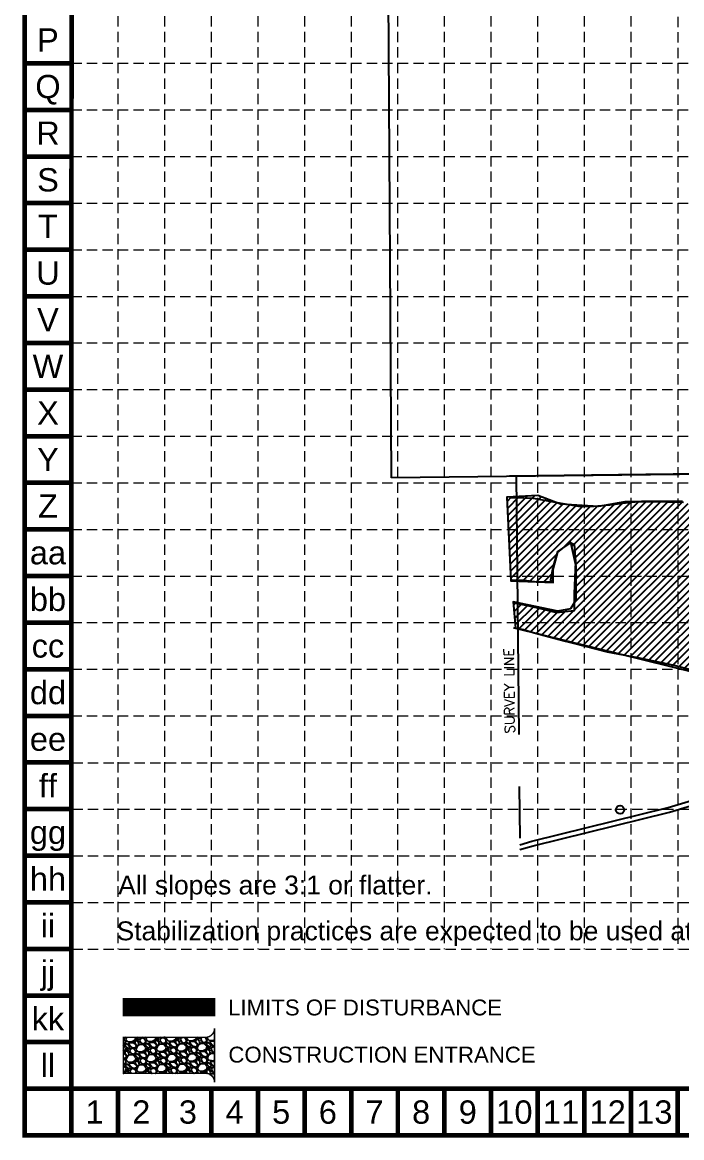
# Model space of a CAD drawing. Extents: x 2400464 to 2407675, y 6977889 to 6982400.
# Drawn here: x 2400464 to 2402054, y 6977889 to 6980581 of the extents above; entities that cross this region are included whole.
import ezdxf
from ezdxf.enums import TextEntityAlignment as Align

# ---------------------------------------------------------------- set-up
doc = ezdxf.new("R2010")
doc.units = 0
doc.header["$LTSCALE"] = 500
doc.header["$MEASUREMENT"] = 0
doc.linetypes.add('CENTER', pattern=[2, 1.25, -0.25, 0.25, -0.25])
doc.linetypes.add('HIDDEN', pattern=[0.375, 0.25, -0.125])
doc.layers.get('0').update_dxf_attribs({"linetype": 'CONTINUOUS'})
for name, color, linetype in [('ADJOINER', 2, 'CONTINUOUS'), ('BASE', 7, 'CONTINUOUS'), ('BC-GRAVEL_ROAD', 1, 'CONTINUOUS'), ('BC-LAKE', 2, 'CONTINUOUS'), ('BDY-F-OVERALL', 6, 'CONTINUOUS'), ('DED-14584-333-1', 3, 'CONTINUOUS'), ('GRID', 254, 'HIDDEN'), ('LEGEND', 7, 'CONTINUOUS'), ('SURVEY_NAME', 2, 'CONTINUOUS')]:
    doc.layers.add(name, color=color, linetype=linetype)
doc.styles.add("L200'", font='ARIAL.TTF', dxfattribs={"height": 0.001969})
doc.styles.add('ROMAND', font='romand.shx')
doc.styles.get("Standard").update_dxf_attribs({"font": 'ARIAL.TTF'})

msp = doc.modelspace()

# ---------------------------------------------------------------- hatches: boundary and pattern name
at = {"layer": 'BC-LAKE', "linetype": 'Continuous'}
h = msp.add_hatch(dxfattribs=at)
h.set_pattern_fill('ANSI31', color=5, scale=100, style=0)
h.paths.add_polyline_path([(2402652.1, 6978952.2), (2402640.8, 6978962.1), (2402642.2, 6979038.3), (2402669.1, 6979286.4), (2402633.8, 6979338.6), (2402550.5, 6979357), (2402441.9, 6979344.3), (2402394, 6979318.9), (2402364.3, 6979335.8), (2402286.7, 6979314.6), (2402210.6, 6979337.2), (2402161.2, 6979385.2), (2402117.4, 6979410.5), (2402058.2, 6979421.8), (2401977.8, 6979423.2), (2401917.1, 6979423.2), (2401853.6, 6979412), (2401761.9, 6979417.6), (2401706.9, 6979438.7), (2401632.1, 6979434.5), (2401642, 6979232.9), (2401743.6, 6979228.6), (2401743.6, 6979259.7), (2401754.9, 6979302), (2401785.9, 6979325.9), (2401798.6, 6979268.1), (2401798.6, 6979186.3), (2401785.9, 6979165.2), (2401754.9, 6979159.5), (2401647.7, 6979182.1), (2401653.3, 6979118.6), (2402086.4, 6979011.5), (2402128.7, 6978994.5), (2402197.9, 6978988.9), (2402255.7, 6978973.4), (2402324.8, 6978952.2), (2402410.9, 6978938.1), (2402529.4, 6978924), (2402636.6, 6978908.5), (2402695.9, 6978891.6), (2402715.6, 6978891.6), (2402784.7, 6978890.2), (2402812.9, 6978901.5), (2402805.9, 6978912.8), (2402794.6, 6978921.2), (2402749.5, 6978928.3), (2402691.6, 6978939.5), (2402649.3, 6978955.1), (2402633.8, 6978976.2), (2402635.2, 6979019.9)])
at = {"layer": 'LEGEND'}
h = msp.add_hatch(dxfattribs=at)
h.set_pattern_fill('GRAVEL', color=4, scale=34.656514, angle=-43.9343, style=0)
h.set_pattern_definition([(184.078545, (2352265.3826, 6957080.0974), (-416.07167524, -32.25031294), [4.662549, -461.593162]), (141.0354448, (2352260.7318, 6957079.7658), (323.5346506, -263.592613483), [8.00108, -792.10669]), (88.576145, (2352254.5107, 6957084.7972), (-14.93023248, -514.98975058), [5.641665, -558.525492]), (223.339445, (2352238.7659, 6957087.9357), (505.87364147, 475.10265001), [7.286116, -721.325368]), (248.899445, (2352233.4667, 6957082.935), (163.762365213, 419.718245143), [7.144614, -707.317725]), (313.339445, (2352230.8946, 6957076.2695), (-475.10265001, 505.87364147), [7.286116, -721.325368]), (353.7599448, (2352235.8952, 6957070.9703), (-564.904546164, 63.021839916), [9.635516, -953.91532]), (28.3210448, (2352245.4736, 6957069.923), (703.710052114, 380.742135614), [9.09692, -900.595303]), (77.495345, (2352253.4816, 6957074.2387), (112.935935234, 516.81303611), [7.310792, -723.769172]), (131.302145, (2352255.0646, 6957081.376), (250.48601091, -289.46120316), [8.346398, -408.97331]), (178.4631448, (2352249.5557, 6957087.6462), (-563.99298427, 14.018564282), [10.793702, -1068.577299]), (94.879845, (2352263.2333, 6957063.8807), (-30.4271704, 318.06522308), [3.684022, -364.71975]), (127.534945, (2352262.9199, 6957067.5514), (276.354571165, -362.5105976), [7.00883, -693.87578]), (181.065745, (2352258.65, 6957073.11), (-24.045823, -24.957426), [4.90116, -44.110534]), (159.264345, (2352259.7882, 6957077.7874), (172.87874738, -70.3142031), [2.63937, -261.296774]), (247.867145, (2352257.32, 6957078.722), (47.180038, 98.91807484), [3.73261, -182.898437]), (347.029545, (2352255.9136, 6957075.2643), (122.9638963, -22.22250154), [6.06243, -196.018041]), (117.630845, (2352261.821, 6957073.904), (25.8690697, -73.0490203), [4.383737, -105.209795]), (332.455245, (2352242.8445, 6957092.6685), (321.71150825, -165.58613822), [6.141134, -607.973857]), (26.411945, (2352248.2896, 6957089.8286), (-364.33357887, -178.34850392), [5.152072, -510.05406]), (249.264345, (2352266.6305, 6957078.895), (70.3142031, 172.87874738), [5.278707, -258.657438]), (299.676245, (2352264.7615, 6957073.9583), (-177.43696416, 315.330283134), [6.141134, -607.973857]), (295.509745, (2352227.936, 6957077.195), (-76.6956014, 170.1438596), [5.922105, -290.18329]), (250.840845, (2352230.4866, 6957071.85), (139.71716014, 394.76057596), [4.96205, -491.243716]), (22.867145, (2352242.834, 6957053.697), (170.14394177, 76.6954205), [5.278707, -258.657438]), (333.419745, (2352247.698, 6957055.7485), (-420.62961706, 212.766118385), [5.809506, -575.139548]), (25.509745, (2352230.605, 6957065.4797), (-170.1438596, -76.6956014), [2.961053, -293.144343]), (57.375645, (2352241.337, 6957055.14), (71.2259222, 123.87545015), [1.767136, -174.947089]), (122.029545, (2352242.2895, 6957056.628), (50.826499, -97.0948301), [7.144614, -135.747833]), (142.074745, (2352238.5003, 6957062.6853), (273.61997449, -215.500750725), [6.621127, -655.49064]), (259.755845, (2352253.749, 6957073.018), (23.1341695, 73.9606731), [4.998232, -119.957598]), (309.2229448, (2352252.8605, 6957068.0996), (376.184268557, -458.693888902), [8.726302, -863.90244]), (17.011145, (2352258.3785, 6957061.3394), (-268.15039293, -78.51867275), [3.568096, -353.242551]), (46.065745, (2352261.79, 6957062.383), (-0.911602, 49.003234), [2.07939, -32.577123]), (76.322145, (2352238.7225, 6957063.915), (-68.4912246, -270.8851284), [4.814622, -476.649061]), (4.078545, (2352239.861, 6957068.593), (416.07167524, 32.25031294), [9.325098, -456.930614]), (316.065745, (2352249.163, 6957069.256), (49.003234, 0.911602), [9.010694, -25.64582]), (281.370545, (2352255.6514, 6957063.0044), (-81.25312056, 415.16016158), [5.47968, -542.487913]), (210.120345, (2352256.732, 6957057.6323), (-121.14068154, -75.78386258), [5.046058, -247.257178]), (163.7117448, (2352252.367, 6957055.1), (-714.64918318, 207.29602519), [8.215847, -813.37016]), (131.4918448, (2352244.481, 6957057.4044), (-300.4007589, 337.552906968), [8.69182, -860.489156])])
edge = h.paths.add_edge_path()
edge.add_line((2400927.2, 6978022.5), (2400927.2, 6978152.5))
edge.add_arc((2400905.5, 6978152.5), 21.7, -89.9609, 0, ccw=False)
edge.add_line((2400905.5, 6978130.8), (2400707, 6978130.8))
edge.add_line((2400707, 6978130.8), (2400707, 6978044.1))
edge.add_line((2400707, 6978044.1), (2400905.5, 6978044.2))
edge.add_arc((2400905.5, 6978022.5), 21.7, 0, 90.0391, ccw=False)

# ---------------------------------------------------------------- linework, layer by layer
msp.add_circle((2401905.3, 6978680, 506.5), 10)
at = {"layer": 'ADJOINER', "color": 7}
for p, q in [((2401351.2, 6980004.1, 506.5), (2401345.9, 6980715.4, 506.5)), ((2401354.4, 6979481.3, 506.5), (2401351.2, 6980004.1, 506.5)), ((2403021.8, 6979500.9, 506.5), (2401354.4, 6979481.3, 506.5))]:
    msp.add_line(p, q, dxfattribs=at)
at = {"layer": 'BASE', "const_width": 11.2}
for points in [[(2400469.3, 6977894.2), (2407669.3, 6977894.2), (2407669.3, 6982394.2), (2400469.3, 6982394.2)], [(2400581.5, 6978006.7), (2407557.1, 6978006.5), (2407556.9, 6982281.8), (2400582.9, 6982281.9)]]:
    msp.add_lwpolyline(points, close=True, dxfattribs=at)
for points in [[(2400581.8, 6980481.7), (2400469.3, 6980481.7)], [(2400581.8, 6980369.2), (2400469.3, 6980369.2)], [(2400581.8, 6980256.7), (2400469.3, 6980256.7)], [(2400581.8, 6980144.2), (2400469.3, 6980144.2)], [(2400581.8, 6980031.7), (2400469.3, 6980031.7)], [(2400581.8, 6979919.2), (2400469.3, 6979919.2)], [(2400581.8, 6979806.7), (2400469.3, 6979806.7)], [(2400581.8, 6979694.2), (2400469.3, 6979694.2)], [(2400581.8, 6979581.7), (2400469.3, 6979581.7)], [(2400581.8, 6979469.2), (2400469.3, 6979469.2)], [(2400581.8, 6979356.7), (2400469.3, 6979356.7)], [(2400581.8, 6979244.2), (2400469.3, 6979244.2)], [(2400581.8, 6979131.7), (2400469.3, 6979131.7)], [(2400581.8, 6979019.2), (2400469.3, 6979019.2)], [(2400581.8, 6978906.7), (2400469.3, 6978906.7)], [(2400581.8, 6978794.2), (2400469.3, 6978794.2)], [(2400581.8, 6978681.7), (2400469.3, 6978681.7)], [(2400581.8, 6978569.2), (2400469.3, 6978569.2)], [(2400581.8, 6978456.7), (2400469.3, 6978456.7)], [(2400581.8, 6978344.2), (2400469.3, 6978344.2)], [(2400581.8, 6978231.7), (2400469.3, 6978231.7)], [(2400581.8, 6978119.2), (2400469.3, 6978119.2)], [(2400581.8, 6978006.7), (2400469.3, 6978006.7)], [(2400581.8, 6977894.2), (2400581.8, 6978006.7)], [(2400694.3, 6977894.2), (2400694.3, 6978006.7)], [(2400806.8, 6977894.2), (2400806.8, 6978006.7)], [(2400919.3, 6977894.2), (2400919.3, 6978006.7)], [(2401031.8, 6977894.2), (2401031.8, 6978006.7)], [(2401144.3, 6977894.2), (2401144.3, 6978006.7)], [(2401256.8, 6977894.2), (2401256.8, 6978006.7)], [(2401369.3, 6977894.2), (2401369.3, 6978006.7)], [(2401481.8, 6977894.2), (2401481.8, 6978006.7)], [(2401594.3, 6977894.2), (2401594.3, 6978006.7)], [(2401706.8, 6977894.2), (2401706.8, 6978006.7)], [(2401819.3, 6977894.2), (2401819.3, 6978006.7)], [(2401931.8, 6977894.2), (2401931.8, 6978006.7)], [(2402044.3, 6977894.2), (2402044.3, 6978006.7)]]:
    msp.add_lwpolyline(points, dxfattribs=at)
at = {"layer": 'BC-GRAVEL_ROAD', "color": 7}
for p, q in [((2402021.2, 6978685.4, 506.5), (2402278.3, 6978763.8, 506.5)), ((2402024.2, 6978674.4, 506.5), (2402281.7, 6978752.9, 506.5)), ((2401692.5, 6978604, 506.5), (2402021.2, 6978685.4, 506.5)), ((2401695.4, 6978593, 506.5), (2402024.2, 6978674.4, 506.5)), ((2401663.5, 6978595.8, 506.5), (2401692.5, 6978604, 506.5)), ((2401663.8, 6978584, 506.5), (2401695.4, 6978593, 506.5))]:
    msp.add_line(p, q, dxfattribs=at)
at = {"layer": 'BC-LAKE', "color": 5, "linetype": 'Continuous'}
msp.add_lwpolyline([(2402058.2, 6979421.8), (2401977.8, 6979423.2), (2401917.1, 6979423.2), (2401853.6, 6979412), (2401761.9, 6979417.6), (2401706.9, 6979438.7), (2401632.1, 6979434.5), (2401642, 6979232.9), (2401743.6, 6979228.6), (2401743.6, 6979259.7), (2401754.9, 6979302), (2401785.9, 6979325.9), (2401798.6, 6979268.1), (2401798.6, 6979186.3), (2401785.9, 6979165.2), (2401754.9, 6979159.5), (2401647.7, 6979182.1), (2401653.3, 6979118.6), (2402086.4, 6979011.5)], dxfattribs=at)
at = {"layer": 'BC-LAKE', "color": 5, "linetype": 'Continuous', "elevation": 506.5}
for points in [[(2402055.5, 6979424.2), (2402038.6, 6979424.3), (2401994.5, 6979424.1), (2401957, 6979424), (2401918.7, 6979419.7), (2401880.5, 6979415.5), (2401842.4, 6979412), (2401805.9, 6979412.4), (2401768.3, 6979418.1), (2401732.2, 6979424.9), (2401696.2, 6979431.7), (2401650, 6979433), (2401639.8, 6979433.1)], [(2401645.4, 6979235.3), (2401673.7, 6979234.6), (2401698.9, 6979230.7), (2401737.6, 6979230.4), (2401744, 6979265.5), (2401755.3, 6979303.7), (2401786.4, 6979324.6), (2401794.4, 6979321.2), (2401797.5, 6979279.3), (2401796.1, 6979240.7), (2401794.7, 6979202), (2401794.7, 6979198.8), (2401794.9, 6979160.4), (2401752.2, 6979155.7), (2401749.7, 6979156.3), (2401714.4, 6979164.7), (2401679.1, 6979173.2), (2401658.8, 6979177.1), (2401647, 6979179.4)], [(2401648.6, 6979119.9), (2401650.7, 6979119.4), (2401672, 6979114.8), (2401698, 6979107.4), (2401773.7, 6979086.7), (2401792.6, 6979082.1), (2401874.5, 6979061.2), (2401955.4, 6979046), (2402035.6, 6979029.1), (2402078.6, 6979017.7)]]:
    msp.add_lwpolyline(points, dxfattribs=at)
at = {"layer": 'BDY-F-OVERALL', "color": 7, "elevation": 506.5}
msp.add_lwpolyline([(2401638.3, 6979486.1), (2404007.4, 6979514.9), (2403994.6, 6980333.8), (2404015.7, 6980333.7), (2404015, 6980811.8), (2404013.5, 6981011.7), (2404353.2, 6981015.8), (2404352.7, 6980815.8), (2405283.6, 6980826.9), (2405285.3, 6980324.1), (2405428.5, 6980323.7)], dxfattribs=at)
at = {"layer": 'DED-14584-333-1', "color": 7, "elevation": 506.5}
msp.add_lwpolyline([(2401638.3, 6979486), (2404007.4, 6979514.7)], dxfattribs=at)
at = {"layer": 'GRID', "color": 252, "linetype": 'HIDDEN', "lineweight": 0, "ltscale": 0.2}
for p, q in [((2400693.9, 6982282.8), (2400693.9, 6978343.7)), ((2400806.4, 6982282.8), (2400806.4, 6978343.7)), ((2400918.9, 6982282.8), (2400918.9, 6978343.7)), ((2401031.4, 6982282.8), (2401031.4, 6978343.7)), ((2401143.9, 6982282.8), (2401143.9, 6978343.7)), ((2401256.4, 6982282.8), (2401256.4, 6978343.7)), ((2401368.9, 6982282.8), (2401368.9, 6978343.7)), ((2401481.4, 6982282.8), (2401481.4, 6978343.7)), ((2401593.9, 6982282.8), (2401593.9, 6978343.7)), ((2401706.4, 6982282.8), (2401706.4, 6978343.7)), ((2401818.9, 6982282.8), (2401818.9, 6978343.7)), ((2401931.4, 6982282.8), (2401931.4, 6978343.7)), ((2402044.3, 6982281.7), (2402044.3, 6978343.7)), ((2400581.8, 6980481.7), (2407556.8, 6980481.7)), ((2400581.8, 6980369.2), (2407556.8, 6980369.2)), ((2400581.8, 6980256.7), (2407556.8, 6980256.7)), ((2400581.8, 6980144.2), (2407556.8, 6980144.2)), ((2400581.8, 6980031.7), (2407556.8, 6980031.7)), ((2400581.8, 6979919.2), (2407556.8, 6979919.2)), ((2400581.8, 6979806.7), (2407556.8, 6979806.7)), ((2400581.8, 6979694.2), (2407556.8, 6979694.2)), ((2400581.8, 6979581.7), (2407556.8, 6979581.7)), ((2400581.8, 6979469.2), (2407556.8, 6979469.2)), ((2400581.8, 6979356.7), (2407556.8, 6979356.7)), ((2400581.8, 6979244.2), (2407556.8, 6979244.2)), ((2400581.8, 6979131.7), (2407556.8, 6979131.7)), ((2400581.8, 6979019.2), (2407556.8, 6979019.2)), ((2400581.8, 6978906.7), (2407556.8, 6978906.7)), ((2400584.3, 6978793.7), (2407559.3, 6978793.7)), ((2400584.3, 6978681.2), (2407559.3, 6978681.2)), ((2400584.3, 6978568.7), (2407559.3, 6978568.7)), ((2400584.3, 6978456.2), (2407559.3, 6978456.2)), ((2400584.3, 6978343.7), (2407559.3, 6978343.7))]:
    msp.add_line(p, q, dxfattribs=at)
at = {"layer": 'LEGEND', "color": 1, "linetype": 'HIDDEN', "ltscale": 0.45, "const_width": 44.5}
msp.add_lwpolyline([(2400705.3, 6978203.7), (2400928.9, 6978203.7)], dxfattribs=at)
at = {"layer": 'LEGEND', "color": 4, "const_width": 3.47}
msp.add_lwpolyline([(2400927.2, 6978022.5), (2400927.2, 6978152.5, -0.414014), (2400905.5, 6978130.8), (2400707, 6978130.8), (2400707, 6978044.1), (2400905.5, 6978044.2, -0.414413)], format="xyb", close=True, dxfattribs=at)
at = {"layer": 'SURVEY_NAME', "color": 7, "linetype": 'CENTER'}
msp.add_line((2401654.4, 6979486.3, 506.5), (2401663.8, 6978584, 506.5), dxfattribs=at)

# ---------------------------------------------------------------- texts
at = {"layer": 'BASE'}
for s, height, p in [('P', 56.2, (2400525.5, 6980538)), ('Q', 56.2, (2400525.5, 6980425.5)), ('R', 56.2, (2400525.5, 6980313)), ('S', 56.2, (2400525.5, 6980200.5)), ('T', 56.2, (2400525.5, 6980088)), ('U', 56.2, (2400525.5, 6979975.5)), ('V', 56.2, (2400525.5, 6979863)), ('W', 56.2, (2400525.5, 6979750.5)), ('X', 56.2, (2400525.5, 6979638)), ('Y', 56.2, (2400525.5, 6979525.5)), ('Z', 56.2, (2400525.5, 6979413)), ('aa', 56.25, (2400525.5, 6979300.5)), ('bb', 56.25, (2400525.5, 6979188)), ('cc', 56.25, (2400525.5, 6979075.5)), ('dd', 56.25, (2400525.5, 6978963)), ('ee', 56.25, (2400525.5, 6978850.5)), ('ff', 56.25, (2400525.5, 6978738)), ('gg', 56.25, (2400525.5, 6978625.5)), ('hh', 56.25, (2400525.5, 6978513)), ('ii', 56.25, (2400525.5, 6978400.5)), ('jj', 56.25, (2400525.5, 6978288)), ('kk', 56.25, (2400525.5, 6978175.5)), ('ll', 56.25, (2400525.5, 6978063)), ('1', 56.2, (2400638, 6977950.5)), ('2', 56.2, (2400750.5, 6977950.5)), ('3', 56.2, (2400863, 6977950.5)), ('4', 56.2, (2400975.5, 6977950.5)), ('5', 56.2, (2401088, 6977950.5)), ('6', 56.2, (2401200.5, 6977950.5)), ('7', 56.2, (2401313, 6977950.5)), ('8', 56.2, (2401425.5, 6977950.5)), ('9', 56.2, (2401538, 6977950.5)), ('10', 56.25, (2401650.5, 6977950.5)), ('11', 56.25, (2401763, 6977950.5)), ('12', 56.25, (2401875.5, 6977950.5)), ('13', 56.25, (2401988, 6977950.5))]:
    msp.add_text(s, height=height, dxfattribs=at).set_placement(p, align=Align.MIDDLE_CENTER)
at = {"layer": 'BASE', "color": 7, "style": "L200'"}
for s, p in [('All slopes are 3:1 or flatter.', (2400694.9, 6978475.7)), ('Stabilization practices are expected to be used at all disturbed areas.', (2400691, 6978365))]:
    msp.add_text(s, height=45.624, dxfattribs=at).set_placement(p)
at = {"layer": 'LEGEND', "style": "L200'"}
for s, p in [('LIMITS OF DISTURBANCE', (2400959.8, 6978183.7)), ('CONSTRUCTION ENTRANCE', (2400960.6, 6978069.9))]:
    msp.add_text(s, height=38.361, dxfattribs=at).set_placement(p)
at = {"layer": 'SURVEY_NAME', "color": 7, "style": 'ROMAND'}
msp.add_text('SURVEY LINE', height=24, rotation=90.5735, dxfattribs=at).set_placement((2401651.3, 6978864.2, 506.5))

doc.saveas('drawing.dxf')
